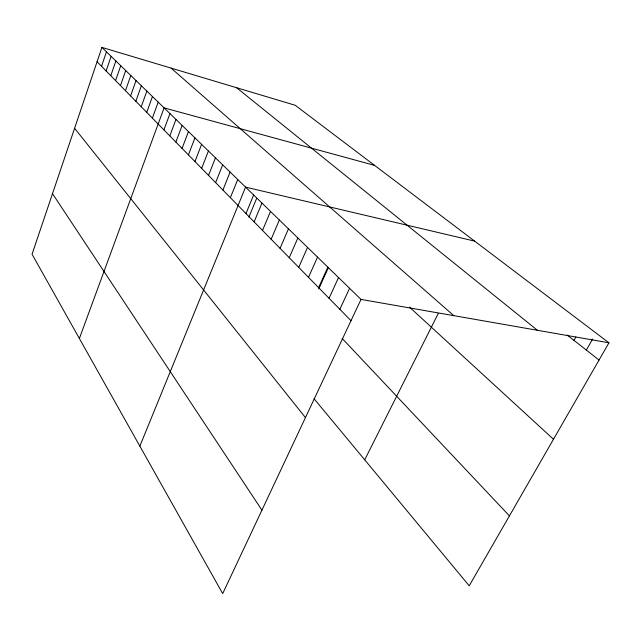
<?xml version="1.0" encoding="UTF-8"?>
<svg xmlns="http://www.w3.org/2000/svg" width="641" height="641" viewBox="0 0 641 641"><rect width="100%" height="100%" fill="white"/><g stroke="black" fill="none" stroke-linecap="round" stroke-linejoin="round"><path stroke-width="0.96" d="M101.911 47.394L32.05 254.245L222.699 593.606L361.011 299.411L101.911 47.394L295.189 105.26L608.95 342.807L469.212 585.81L314.034 398.718M101.542 66.287L106.462 51.817M106.118 70.951L111.117 56.344M110.797 75.718L115.869 60.967M115.572 80.598L120.74 65.703M120.468 85.59L125.716 70.542M125.476 90.693L130.812 75.502M130.604 95.918L136.028 80.574M135.852 101.27L141.373 85.774M141.228 106.751L146.845 91.094M146.733 112.367L152.454 96.551M152.374 118.12L158.199 102.143M79.38 338.488L164.088 107.872L374.616 165.394M163.912 129.891L169.953 113.577M169.817 135.908L175.963 119.418M175.866 142.07L182.132 125.412M182.068 148.4L188.454 131.565M188.43 154.89L194.936 137.879M194.96 161.548L201.595 144.353M201.667 168.383L208.437 151.004M208.557 175.41L215.456 157.838M215.632 182.621L222.675 164.857M222.9 190.04L230.095 172.068M230.383 197.66L237.723 179.496M139.858 446.152L245.567 187.124L474.62 241.112M245.984 213.573L253.644 194.984M248.908 217.067L256.52 198.67M254.124 221.882L261.961 203.069M262.514 230.431L270.526 211.402M271.159 239.245L279.356 219.991M280.069 248.331L288.458 228.845M289.251 257.698L297.841 237.971M298.73 267.361L307.528 247.394M308.513 277.337L317.527 257.121M318.617 287.633L327.863 267.169M318.785 288.883L328.064 268.371M329.057 298.281L338.536 277.561M339.85 309.291L349.585 288.298M364.713 459.821L438.324 313.345M573.983 340.387L575.874 337.014M586.339 350.074L592.629 338.993M361.011 299.411L608.95 342.807M567.221 335.083L599.039 360.042M236.577 87.713L537.422 330.291M171.083 68.098L453.82 315.66M409.495 307.119L553.479 439.261M97.071 61.728L351.012 320.676M342.11 338.384L509.427 515.877M74.596 128.288L305.445 417.612M52.506 193.67L261.937 510.156"/></g></svg>
